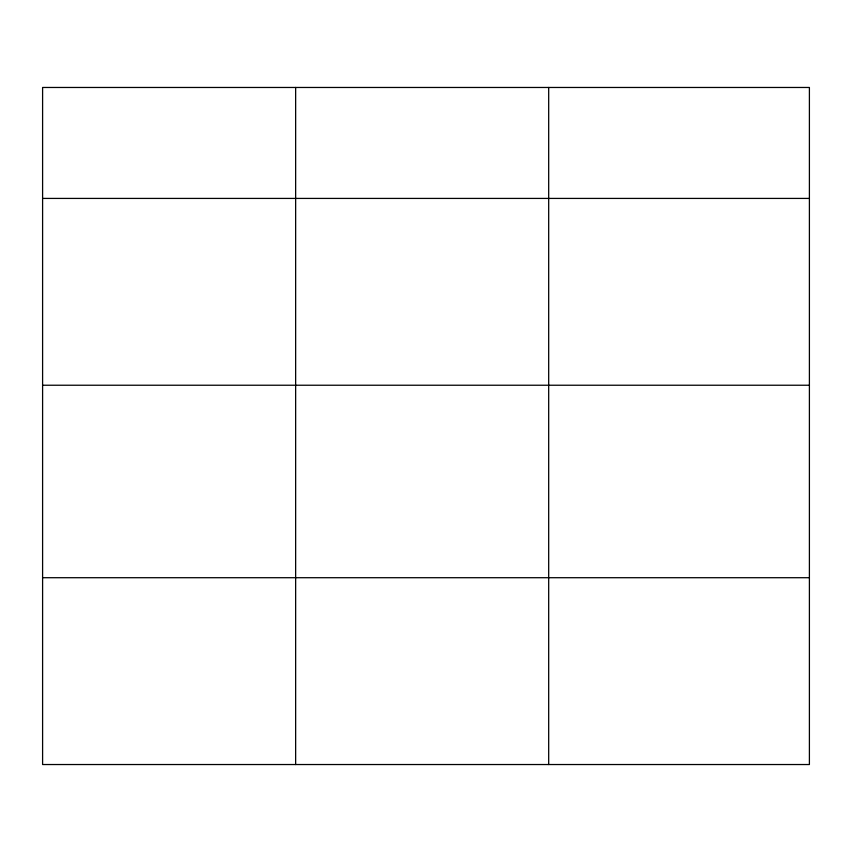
<?xml version="1.0" encoding="UTF-8"?>
<svg xmlns="http://www.w3.org/2000/svg" width="852" height="852" viewBox="0 0 852 852"><rect width="100%" height="100%" fill="white"/><g stroke="black" fill="none" stroke-linecap="round" stroke-linejoin="round"><path stroke-width="1.28" d="M809.4 385.232L809.4 87.468L42.6 87.468L42.6 764.532L809.4 764.532L809.4 385.232L42.6 385.232M42.6 198.42L809.4 198.42M42.6 577.709L809.4 577.709M548.688 87.468L548.688 764.532M295.644 87.468L295.644 764.532"/></g></svg>
